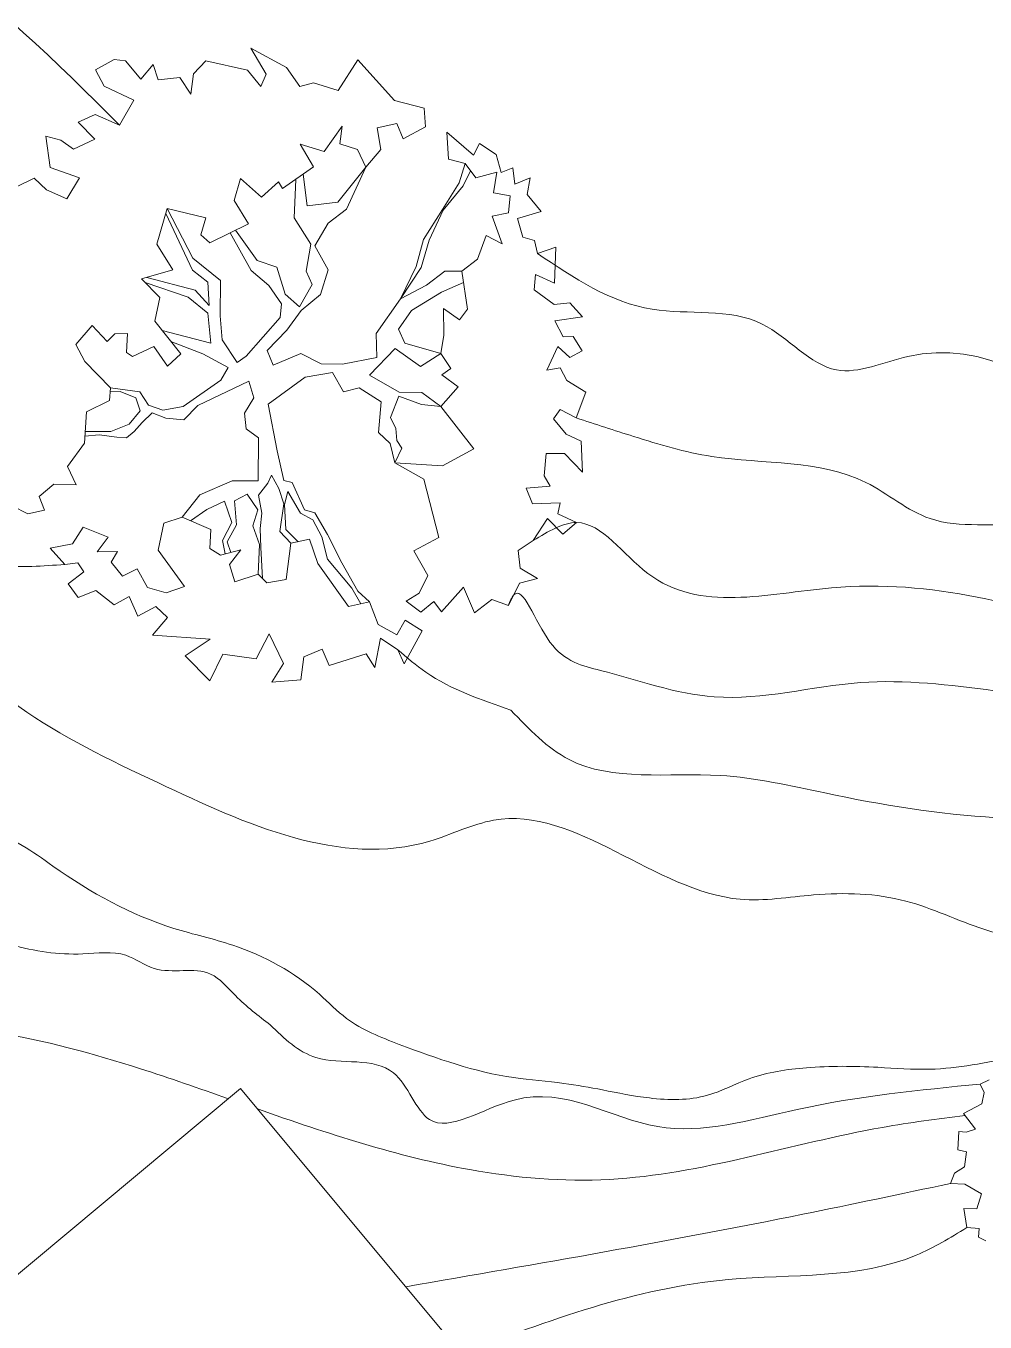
# Model space of a CAD drawing. Header units: inches. Extents: x 0 to 4169, y -2 to 2776.
# Drawn here: x 751 to 1382, y 1321 to 2174 of the extents above; entities that cross this region are included whole.
import ezdxf

# ---------------------------------------------------------------- set-up
doc = ezdxf.new("R2010")
doc.units = ezdxf.units.IN
doc.header["$MEASUREMENT"] = 0
doc.layers.add('ceco.net 442 Smith House site plan', color=9, linetype='Continuous', lineweight=15)

msp = doc.modelspace()

# ---------------------------------------------------------------- linework, layer by layer
at = {"layer": 'ceco.net 442 Smith House site plan'}
for p, q in [((922.3, 2146.46), (898.83, 2159.27)), ((898.83, 2159.27), (908.87, 2142.09)), ((808.91, 2151.62), (796.68, 2144.83)), ((816.27, 2150.95), (808.91, 2151.62)), ((826.34, 2138.88), (816.27, 2150.95)), ((869.24, 2150.8), (861.04, 2142.24)), ((896.56, 2144.62), (869.24, 2150.8)), ((969.21, 2151.49), (956.23, 2131.29)), ((993.28, 2124.67), (969.21, 2151.49)), ((796.68, 2144.83), (802.2, 2134.1)), ((834.63, 2148.35), (826.34, 2138.88)), ((837.9, 2138.31), (834.63, 2148.35)), ((861.04, 2142.24), (859.35, 2128.93)), ((905.37, 2134.05), (896.56, 2144.62)), ((908.87, 2142.09), (905.37, 2134.05)), ((930.91, 2134.05), (922.3, 2146.46)), ((802.2, 2134.1), (821.81, 2124.9)), ((851.98, 2139.82), (837.9, 2138.31)), ((859.35, 2128.93), (851.98, 2139.82)), ((939.98, 2136.47), (930.91, 2134.05)), ((956.23, 2131.29), (939.98, 2136.47)), ((821.81, 2124.9), (812.44, 2108.56)), ((1012.79, 2119.65), (993.28, 2124.67)), ((796.35, 2115.58), (785.2, 2110.56)), ((812.44, 2108.56), (796.35, 2115.58)), ((1013.56, 2107.51), (1012.79, 2119.65)), ((785.2, 2110.56), (796.27, 2099.33)), ((947.02, 2091.24), (958.76, 2107.83)), ((958.76, 2107.83), (957.24, 2096.35)), ((981.87, 2106.66), (994.71, 2109.68)), ((984.32, 2092.51), (981.87, 2106.66)), ((994.71, 2109.68), (998.9, 2099.53)), ((998.9, 2099.53), (1013.56, 2107.51)), ((773.89, 2098.56), (763.92, 2101.33)), ((763.92, 2101.33), (766.69, 2080.64)), ((782.17, 2092.7), (773.89, 2098.56)), ((796.27, 2099.33), (782.17, 2092.7)), ((1027.65, 2103.91), (1045.32, 2088.83)), ((1028.82, 2086.15), (1027.65, 2103.91)), ((940.08, 2081.17), (931.18, 2095.92)), ((931.18, 2095.92), (947.02, 2091.24)), ((957.24, 2096.35), (968.98, 2092.51)), ((968.98, 2092.51), (974.43, 2080.84)), ((974.43, 2080.84), (984.32, 2092.51)), ((1045.32, 2088.83), (1049.27, 2096.37)), ((1049.27, 2096.37), (1060.24, 2089.33)), ((919.71, 2066.77), (940.08, 2081.17)), ((974.43, 2080.84), (956.09, 2057.89)), ((961.7, 2053.19), (974.43, 2080.84)), ((1039.71, 2083.29), (1028.82, 2086.15)), ((1035.77, 2070.63), (1039.71, 2083.29)), ((1046.75, 2073.83), (1039.71, 2083.29)), ((1060.24, 2089.33), (1063.35, 2077.44)), ((756.29, 2073.67), (744.14, 2067.8)), ((764.43, 2065.98), (756.29, 2073.67)), ((766.69, 2080.64), (786.05, 2073.77)), ((786.05, 2073.77), (777.83, 2060.11)), ((887.87, 2058.96), (891.97, 2073.46)), ((891.97, 2073.46), (905.71, 2061.05)), ((928.32, 2072.85), (927.26, 2047.49)), ((935.88, 2055.53), (933.11, 2076.24)), ((1043.24, 2078.54), (1038.37, 2068.54)), ((1060.58, 2077.68), (1046.75, 2073.83)), ((1058.4, 2063.93), (1060.58, 2077.68)), ((1063.35, 2077.44), (1071.05, 2080.45)), ((1071.05, 2080.45), (1072.4, 2069.65)), ((1072.4, 2069.65), (1082.54, 2073.84)), ((1082.54, 2073.84), (1080.61, 2062.86)), ((777.83, 2060.11), (764.43, 2065.98)), ((905.71, 2061.05), (916.87, 2071.2)), ((916.87, 2071.2), (919.71, 2066.77)), ((1024.87, 2053.04), (1035.77, 2070.63)), ((1038.37, 2068.54), (1025.31, 2052.52)), ((1069.38, 2062.02), (1058.4, 2063.93)), ((897.18, 2043.7), (887.87, 2058.96)), ((956.09, 2057.89), (935.88, 2055.53)), ((1068.37, 2050.95), (1069.38, 2062.02)), ((1080.61, 2062.86), (1089.83, 2051.8)), ((836.93, 2030.12), (843.72, 2053.67)), ((842.76, 2050.35), (860.48, 2013.1)), ((860.73, 2020.99), (843.72, 2053.67)), ((843.72, 2053.67), (869.19, 2047.63)), ((869.19, 2047.63), (865.83, 2036.33)), ((927.26, 2047.49), (938.24, 2030.23)), ((949.71, 2044.04), (961.7, 2053.19)), ((1012.4, 2033.26), (1024.87, 2053.04)), ((1025.31, 2052.52), (1016.09, 2032.94)), ((1057.48, 2048.68), (1068.37, 2050.95)), ((1064.19, 2030.43), (1057.48, 2048.68)), ((1089.83, 2051.8), (1074.09, 2047.19)), ((1074.09, 2047.19), (1077.6, 2034.78)), ((871.87, 2031.13), (897.18, 2043.7)), ((902.89, 2019.49), (888.65, 2039.47)), ((940.92, 2029.06), (949.71, 2044.04)), ((847.48, 2013.35), (836.93, 2030.12)), ((865.83, 2036.33), (871.87, 2031.13)), ((885.1, 2037.7), (899.03, 2012.87)), ((938.24, 2030.23), (935.23, 2012.38)), ((1007.55, 2015.58), (1012.4, 2033.26)), ((1016.09, 2032.94), (1010.73, 2014.83)), ((1047.94, 2020.28), (1053.54, 2036.03)), ((1053.54, 2036.03), (1064.19, 2030.43)), ((1077.6, 2034.78), (1085.3, 2032.69)), ((1085.3, 2032.69), (1087.32, 2024.14)), ((949.73, 2013.38), (940.92, 2029.06)), ((1087.32, 2024.14), (1099.31, 2028.16)), ((1099.31, 2028.16), (1098.56, 2004.54)), ((826.96, 2007.33), (847.48, 2013.35)), ((860.48, 2013.1), (870.46, 2005.24)), ((878.91, 2006.33), (860.73, 2020.99)), ((899.03, 2012.87), (910.67, 2002.98)), ((915.95, 2015.04), (902.89, 2019.49)), ((921.32, 1997.38), (915.95, 2015.04)), ((944.53, 1997.11), (949.73, 2013.38)), ((997.25, 1994.2), (1007.55, 2015.58)), ((1010.73, 2014.83), (997.25, 1994.2)), ((1037.47, 2012.4), (1047.94, 2020.28)), ((838.87, 1995.09), (826.96, 2007.33)), ((829.3, 2004.92), (857.47, 1995.25)), ((862.08, 1999.95), (830.34, 2008.32)), ((870.46, 2005.24), (871.38, 1989.82)), ((878.67, 1983.11), (878.91, 2006.33)), ((935.23, 2012.38), (939.08, 2003.65)), ((1026.31, 2012.48), (1014.34, 2003.35)), ((1024.14, 1998.74), (1038.58, 2005.06)), ((1037.47, 2012.4), (1026.31, 2012.48)), ((1041.25, 1987.43), (1037.47, 2012.4)), ((1086.07, 2010.31), (1085.16, 2000.18)), ((1098.56, 2004.54), (1086.07, 2010.31)), ((871.38, 1989.82), (862.08, 1999.95)), ((910.67, 2002.98), (918.89, 1991.08)), ((930.79, 1989.08), (921.32, 1997.38)), ((939.08, 2003.65), (930.79, 1989.08)), ((931.97, 1986.64), (944.53, 1997.11)), ((1014.34, 2003.35), (997.25, 1994.2)), ((1004.45, 1986.58), (1024.14, 1998.74)), ((1085.16, 2000.18), (1098.23, 1990.63)), ((835.61, 1979.58), (838.87, 1995.09)), ((857.47, 1995.25), (870.45, 1984.79)), ((918.89, 1991.08), (918.06, 1981.87)), ((997.25, 1994.2), (981.24, 1971.48)), ((1025.75, 1970.25), (1025.49, 1987.93)), ((1025.49, 1987.93), (1035.96, 1980.47)), ((1035.96, 1980.47), (1041.25, 1987.43)), ((1098.23, 1990.63), (1108.54, 1991.55)), ((1108.54, 1991.55), (1117.01, 1982.42)), ((852.69, 1958.04), (835.61, 1979.58)), ((870.45, 1984.79), (872.39, 1965.09)), ((880.01, 1967.19), (878.67, 1983.11)), ((918.06, 1981.87), (895.77, 1956.46)), ((922.41, 1973.57), (931.97, 1986.64)), ((995.91, 1974.35), (1004.45, 1986.58)), ((1117.01, 1982.42), (1098.64, 1979.89)), ((1098.64, 1979.89), (1104.18, 1969.17)), ((783.56, 1964.31), (794.44, 1976.81)), ((794.44, 1976.81), (804.17, 1966.16)), ((804.17, 1966.16), (809.29, 1971.27)), ((809.29, 1971.27), (817.67, 1971.45)), ((817.67, 1971.45), (817, 1958.96)), ((872.39, 1965.09), (840.48, 1973.44)), ((909.6, 1960.33), (922.41, 1973.57)), ((981.24, 1971.48), (981.68, 1955.65)), ((1000.18, 1965.12), (995.91, 1974.35)), ((1023.74, 1958.35), (1025.75, 1970.25)), ((789.52, 1953.09), (783.56, 1964.31)), ((820.93, 1956.29), (835.01, 1962.89)), ((835.01, 1962.89), (844.06, 1950)), ((846.17, 1966.26), (867.12, 1958.14)), ((889.83, 1952.36), (880.01, 1967.19)), ((976.88, 1944), (993.82, 1961.52)), ((993.82, 1961.52), (1010.41, 1949.79)), ((1023.74, 1958.35), (1000.18, 1965.12)), ((1100.82, 1962.97), (1093.38, 1947.38)), ((1108.55, 1955.77), (1100.82, 1962.97)), ((1104.18, 1969.17), (1110.72, 1969.52)), ((1110.72, 1969.52), (1116.83, 1960.12)), ((806.53, 1935.75), (789.52, 1953.09)), ((817, 1958.96), (820.93, 1956.29)), ((844.06, 1950), (852.69, 1958.04)), ((867.12, 1958.14), (883.96, 1949.16)), ((895.77, 1956.46), (889.83, 1952.36)), ((913.36, 1950.69), (909.6, 1960.33)), ((931.72, 1958.31), (913.36, 1950.69)), ((945.05, 1951.54), (931.72, 1958.31)), ((981.68, 1955.65), (958.97, 1951.2)), ((1010.41, 1949.79), (1023.74, 1958.35)), ((1030.28, 1948.46), (1023.74, 1958.35)), ((1116.83, 1960.12), (1108.55, 1955.77)), ((883.96, 1949.16), (879.01, 1940.79)), ((952.43, 1945.75), (934.48, 1942.73)), ((958.97, 1951.2), (945.05, 1951.54)), ((959.64, 1933.03), (952.43, 1945.75)), ((1024.33, 1944.35), (1030.28, 1948.46)), ((1093.38, 1947.38), (1102.34, 1948.9)), ((1102.34, 1948.9), (1106.71, 1940.6)), ((879.01, 1940.79), (854.22, 1923.52)), ((864.01, 1924.03), (897.54, 1940.05)), ((897.54, 1940.05), (900.72, 1929.06)), ((934.48, 1942.73), (910.12, 1924.96)), ((996.33, 1932.94), (976.88, 1944)), ((1023.84, 1923.48), (1035.21, 1936.39)), ((1035.21, 1936.39), (1024.33, 1944.35)), ((1106.71, 1940.6), (1119.03, 1932.96)), ((790.69, 1919.99), (805.76, 1927.45)), ((805.76, 1927.45), (806.53, 1935.75)), ((806.27, 1932.99), (812.8, 1933.32)), ((825.8, 1933.07), (806.53, 1935.75)), ((812.8, 1933.32), (823.12, 1929.14)), ((823.12, 1929.14), (826.05, 1920.5)), ((831.5, 1924.19), (825.8, 1933.07)), ((900.72, 1929.06), (894.68, 1918.93)), ((970.12, 1935.79), (959.64, 1933.03)), ((984.61, 1926.57), (970.12, 1935.79)), ((990.64, 1916.27), (996.08, 1930.18)), ((996.08, 1930.18), (1010.93, 1924.65)), ((1011.16, 1932.53), (996.33, 1932.94)), ((1023.84, 1923.48), (1011.16, 1932.53)), ((1119.03, 1932.96), (1112.81, 1915.87)), ((789.26, 1899.21), (790.69, 1919.99)), ((826.05, 1920.5), (818.76, 1911.87)), ((827.23, 1912.96), (833.86, 1919.33)), ((840.97, 1921), (831.5, 1924.19)), ((833.86, 1919.33), (842.81, 1915.73)), ((854.22, 1923.52), (840.97, 1921)), ((854.8, 1914.64), (864.01, 1924.03)), ((894.68, 1918.93), (895.62, 1908.62)), ((910.12, 1924.96), (916.14, 1894.21)), ((982.77, 1906.3), (984.61, 1926.57)), ((1010.93, 1924.65), (1023.84, 1923.48)), ((1045.45, 1895.49), (1023.84, 1923.48)), ((1102.18, 1921.49), (1097.91, 1915.36)), ((1112.81, 1915.87), (1102.18, 1921.49)), ((818.76, 1911.87), (806.7, 1906.92)), ((822.03, 1906.92), (827.23, 1912.96)), ((842.81, 1915.73), (854.8, 1914.64)), ((994.17, 1908.98), (990.64, 1916.27)), ((1097.91, 1915.36), (1106.29, 1905.3)), ((789.58, 1903.81), (799.07, 1904.81)), ((806.7, 1906.92), (789.8, 1907.04)), ((799.07, 1904.81), (810.55, 1903.32)), ((810.55, 1903.32), (817.02, 1902.74)), ((817.02, 1902.74), (822.03, 1906.92)), ((895.62, 1908.62), (903.91, 1902.75)), ((903.91, 1902.75), (903.66, 1874.43)), ((990.48, 1899.09), (982.77, 1906.3)), ((994.83, 1901.02), (994.17, 1908.98)), ((1106.29, 1905.3), (1116.11, 1900.7)), ((778.13, 1883.95), (789.26, 1899.21)), ((916.14, 1894.21), (920.42, 1874.76)), ((993.49, 1886.27), (990.48, 1899.09)), ((993.49, 1886.27), (998.1, 1896.07)), ((998.1, 1896.07), (994.83, 1901.02)), ((1024.91, 1884.35), (1045.45, 1895.49)), ((1116.11, 1900.7), (1117.03, 1880.18)), ((1012.52, 1875.71), (993.49, 1886.27)), ((993.49, 1886.27), (1024.91, 1884.35)), ((1093.06, 1892.57), (1091.72, 1877.82)), ((1105.13, 1892.41), (1093.06, 1892.57)), ((1117.03, 1880.18), (1105.13, 1892.41)), ((783.99, 1871.8), (778.13, 1883.95)), ((910.02, 1872.92), (912.38, 1878.29)), ((912.38, 1878.29), (917.16, 1869.49)), ((1091.72, 1877.82), (1095.75, 1870.95)), ((759.61, 1864.25), (769.16, 1872.22)), ((769.16, 1872.22), (783.99, 1871.8)), ((886.49, 1874.59), (865.2, 1865.38)), ((903.66, 1874.43), (886.49, 1874.59)), ((903.76, 1865.13), (910.02, 1872.92)), ((917.16, 1869.49), (920.42, 1859.43)), ((920.42, 1874.76), (925.88, 1873.35)), ((925.88, 1873.35), (934, 1855.41)), ((1022.51, 1837.15), (1012.52, 1875.71)), ((1095.75, 1870.95), (1079.82, 1869.6)), ((1079.82, 1869.6), (1084.02, 1859.46)), ((762.97, 1855.12), (759.61, 1864.25)), ((865.2, 1865.38), (853.64, 1850.61)), ((869.9, 1855.66), (881.55, 1861.09)), ((881.55, 1861.09), (886.32, 1847.18)), ((888.08, 1861.43), (896.37, 1865.8)), ((889.42, 1845.51), (888.08, 1861.43)), ((896.37, 1865.8), (903.33, 1855.41)), ((905.94, 1853.3), (903.76, 1865.13)), ((920.42, 1859.43), (917.83, 1841.08)), ((920.84, 1858.92), (923.03, 1867.55)), ((923.03, 1867.55), (931.49, 1853.32)), ((1084.02, 1859.46), (1102.19, 1860.13)), ((1102.19, 1860.13), (1100.61, 1852.86)), ((741.86, 1857.96), (752.08, 1852.85)), ((752.08, 1852.85), (762.97, 1855.12)), ((841.65, 1846.59), (853.64, 1850.61)), ((853.64, 1850.61), (872.41, 1842.41)), ((859.01, 1848.27), (869.9, 1855.66)), ((903.33, 1855.41), (900.07, 1845.01)), ((905.01, 1843.17), (905.94, 1853.3)), ((921.7, 1842.6), (920.84, 1858.92)), ((931.49, 1853.32), (939.45, 1848.87)), ((934, 1855.41), (940.81, 1853.4)), ((940.81, 1853.4), (949.26, 1839.16)), ((1100.61, 1852.86), (1113.08, 1847.07)), ((781.41, 1833), (788.44, 1843.98)), ((788.44, 1843.98), (805.04, 1837.36)), ((837.73, 1828.83), (841.65, 1846.59)), ((872.41, 1842.41), (871.74, 1829.92)), ((886.32, 1847.18), (880.12, 1835.21)), ((883.31, 1834.44), (889.42, 1845.51)), ((900.07, 1845.01), (904.52, 1832.53)), ((905.27, 1830.61), (905.01, 1843.17)), ((929.88, 1834.47), (921.7, 1842.6)), ((939.45, 1848.87), (945.41, 1837.65)), ((1093.82, 1849.75), (1084.6, 1835.26)), ((1104.04, 1839.53), (1093.82, 1849.75)), ((1113.08, 1847.07), (1104.04, 1839.53)), ((805.04, 1837.36), (797.67, 1827.81)), ((880.12, 1835.21), (881.93, 1826.38)), ((885.6, 1827.33), (883.31, 1834.44)), ((917.83, 1841.08), (925.04, 1833.45)), ((925.04, 1833.45), (937.36, 1836.05)), ((937.36, 1836.05), (942.9, 1820.22)), ((945.41, 1837.65), (949.17, 1822.9)), ((949.26, 1839.16), (958.74, 1820.64)), ((1005.92, 1828.45), (1022.51, 1837.15)), ((1084.6, 1835.26), (1074.72, 1828.72)), ((766.75, 1830.15), (781.41, 1833)), ((776.47, 1819.52), (766.75, 1830.15)), ((797.67, 1827.81), (811.17, 1827.98)), ((811.17, 1827.98), (806.8, 1820.94)), ((855.08, 1804.95), (837.73, 1828.83)), ((871.74, 1829.92), (878.78, 1825.56)), ((878.78, 1825.56), (892.11, 1829.02)), ((892.11, 1829.02), (884.75, 1819.45)), ((904.52, 1832.53), (903.67, 1813.08)), ((906.47, 1810.25), (905.27, 1830.61)), ((921.96, 1809.57), (925.04, 1833.45)), ((1015.13, 1812.27), (1005.92, 1828.45)), ((1074.72, 1828.72), (1075.97, 1816.98)), ((784.93, 1820.59), (776.47, 1819.52)), ((789.03, 1814.65), (784.93, 1820.59)), ((806.8, 1820.94), (814.35, 1811.89)), ((814.35, 1811.89), (824.06, 1816.59)), ((824.06, 1816.59), (830.87, 1804.35)), ((884.75, 1819.45), (888.35, 1807.96)), ((942.9, 1820.22), (963.09, 1791.9)), ((949.17, 1822.9), (965.11, 1803.79)), ((958.74, 1820.64), (969.13, 1802.03)), ((1075.97, 1816.98), (1087.45, 1810.36)), ((778.56, 1806.77), (789.03, 1814.65)), ((888.35, 1807.96), (903.67, 1813.08)), ((903.67, 1813.08), (909.22, 1807.48)), ((909.22, 1807.48), (921.96, 1809.57)), ((1009.43, 1800.71), (1015.13, 1812.27)), ((1087.45, 1810.36), (1075.56, 1807.25)), ((785.18, 1797.81), (778.56, 1806.77)), ((796.75, 1802.33), (785.18, 1797.81)), ((808.91, 1792.87), (796.75, 1802.33)), ((830.87, 1804.35), (843.09, 1800.91)), ((843.09, 1800.91), (855.08, 1804.95)), ((965.11, 1803.79), (971.12, 1793.61)), ((969.13, 1802.03), (976.85, 1794.84)), ((1001.05, 1795.42), (1009.43, 1800.71)), ((1038.61, 1804.57), (1024.11, 1788.23)), ((1045.89, 1787.65), (1038.61, 1804.57)), ((1075.56, 1807.25), (1068.18, 1792.6)), ((818.71, 1798.49), (808.91, 1792.87)), ((824.5, 1785.4), (818.71, 1798.49)), ((836.22, 1791.78), (824.5, 1785.4)), ((843.95, 1784.58), (836.22, 1791.78)), ((963.09, 1791.9), (976.85, 1794.84)), ((976.85, 1794.84), (982.46, 1779.92)), ((1010.62, 1788.06), (1001.05, 1795.42)), ((1019.16, 1795.19), (1010.62, 1788.06)), ((1024.11, 1788.23), (1019.16, 1795.19)), ((1057.38, 1796.35), (1045.89, 1787.65)), ((1068.18, 1792.6), (1057.38, 1796.35)), ((834.05, 1772.93), (843.95, 1784.58)), ((994.87, 1773.23), (1000.4, 1782.95)), ((1000.4, 1782.95), (1011.37, 1775.91)), ((910.81, 1773.88), (902.35, 1757.44)), ((920.2, 1754.43), (910.81, 1773.88)), ((982.46, 1779.92), (994.87, 1773.23)), ((1011.37, 1775.91), (999.65, 1754.2)), ((871.93, 1770.43), (834.05, 1772.93)), ((855.59, 1759.36), (871.93, 1770.43)), ((983.98, 1770.95), (980.37, 1751.76)), ((995.37, 1763.41), (983.98, 1770.95)), ((871.76, 1743.02), (855.59, 1759.36)), ((880.32, 1760.37), (871.76, 1743.02)), ((902.35, 1757.44), (880.32, 1760.37)), ((933.61, 1758.78), (931.77, 1743.61)), ((945.68, 1763.74), (933.61, 1758.78)), ((950.28, 1753.09), (945.68, 1763.74)), ((974.66, 1760.64), (950.28, 1753.09)), ((980.37, 1751.76), (974.66, 1760.64)), ((999.65, 1754.2), (995.37, 1763.41)), ((912.58, 1742.1), (920.2, 1754.43)), ((931.77, 1743.61), (912.58, 1742.1)), ((1384.36, 1480.43), (1378.53, 1477.61)), ((1378.53, 1477.61), (1381.15, 1472.03)), ((892, 1474.68), (649.01, 1272.1)), ((1106.65, 1217.22), (892, 1474.68)), ((1381.15, 1472.03), (1379.59, 1464.59)), ((1379.59, 1464.59), (1367.63, 1458.31)), ((1367.63, 1458.31), (1375.4, 1448.01)), ((1364.54, 1446.32), (1363.91, 1434.33)), ((1369.41, 1445.88), (1364.54, 1446.32)), ((1375.4, 1448.01), (1369.41, 1445.88)), ((1363.91, 1434.33), (1369.57, 1432.93)), ((1369.57, 1432.93), (1368.25, 1423.23)), ((1361.61, 1418.93), (1359, 1412.25)), ((1368.25, 1423.23), (1361.61, 1418.93)), ((1359, 1412.25), (1368.33, 1411.85)), ((1368.33, 1411.85), (1379.35, 1405.49)), ((1379.35, 1405.49), (1376.22, 1395.52)), ((1376.22, 1395.52), (1367.78, 1395.84)), ((1367.78, 1395.84), (1369.75, 1383.16)), ((1369.75, 1383.16), (1377.95, 1382.64)), ((1377.95, 1382.64), (1377.44, 1376.89)), ((1377.44, 1376.89), (1382.34, 1374.44))]:
    msp.add_line(p, q, dxfattribs=at)
for points, knots in [([(812.44, 2108.56), (728.8, 2191.75), (598.14, 2321.73), (272.73, 2175.2), (358.49, 2491.85), (309.39, 2672.75), (209.52, 2776.48), (0, 2693.98)], [0, 0, 0, 0, 2343.208365, 3660.818716, 5359.690063, 7041.587983, 9258.679443, 9258.679443, 9258.679443, 9258.679443]), ([(883.97, 1467.99), (864.65, 1474.78), (813.89, 1492.53), (763.23, 1506.5), (729.8, 1511.78)], [306.656142, 306.656142, 306.656142, 306.656142, 323.959927, 352.326563, 352.326563, 352.326563, 352.326563]), ([(1368.62, 1457), (1350.49, 1454.66), (1271.7, 1444.53), (1165.72, 1407.99), (1024.54, 1420.05), (948.86, 1445.27), (903.21, 1461.24)], [167.328834, 167.328834, 167.328834, 167.328834, 182.735625, 234.207133, 260.152656, 300.919859, 300.919859, 300.919859, 300.919859])]:
    msp.add_open_spline(points, degree=3, knots=knots, dxfattribs=at)
for points in [[(1919.55, 1760.79), (1844.93, 1764.94), (1774.96, 1797.51), (1713.12, 1793.44), (1636.98, 1830.96), (1605.25, 1832.59), (1331.05, 1956.35), (1284.04, 1947.49), (1235.22, 1977.62), (1162.81, 1987.39), (1087.32, 2024.14)], [(776.47, 1819.52), (733.31, 1818.55), (642.49, 1850.12), (500.04, 1901.78), (396.79, 1891.26), (328.42, 1931.48), (225.17, 1912.35), (158.25, 1901.82), (95.15, 1851.12), (42.57, 1851.12), (0, 1898.95)], [(1909.29, 1718.91), (1797.1, 1728.24), (1710.13, 1755.93), (1647.72, 1779.74), (1591.06, 1787.65), (1539.67, 1810.07), (1448.75, 1833.81), (1409.22, 1844.35), (1345.57, 1849.68), (1303.4, 1873.41), (1201.94, 1890.56), (1150.55, 1903.74), (1112.81, 1915.87)], [(0, 1592.84), (26.51, 1624.55), (80.79, 1699.18), (130.32, 1713.52), (159.74, 1776.16), (200.06, 1838.64), (245.32, 1850.72), (337.56, 1837.55), (361.77, 1850.82), (469.66, 1869.73), (632.98, 1818.23), (746.11, 1726.06), (837.94, 1675.74), (1016.62, 1637.52), (1058.42, 1651.19), (1220.7, 1599.22), (1268.93, 1602.04), (1329.62, 1598.01), (1380.89, 1579.5), (1425.5, 1569.44), (1563.6, 1579.52), (1598.97, 1612.5), (1687.58, 1604.43), (1744.71, 1575.85), (1851.57, 1600.9), (1868.92, 1595.76), (1894.72, 1601.8)], [(1885.35, 1690.41), (1753.91, 1700.08), (1670.81, 1739.77), (1555.6, 1747.33), (1467.74, 1771.99), (1280.77, 1804.12), (1159.89, 1813.57), (1113.08, 1847.07), (1084.6, 1835.26)], [(1400.89, 1495.45), (1345.4, 1487.38), (1311.21, 1488.64), (1264.19, 1488.39), (1226.53, 1481.06), (1199.13, 1470.24), (1160.91, 1468.48), (1130.09, 1473.77), (1104.69, 1478.05), (1071.76, 1481.83), (996.44, 1503.72), (961.74, 1520.83), (943.89, 1536.68), (886.88, 1568.97), (848.16, 1580.04), (768.51, 1621.09), (726.78, 1642.97), (711.69, 1644.23), (656.95, 1676.48), (621.75, 1718.5), (583.79, 1759.01), (542.94, 1808.38), (514.78, 1822.47), (460.83, 1838.09), (398.48, 1829.79), (313.85, 1798.82), (277.9, 1800.59), (232.74, 1828.76), (190, 1794.04), (182.96, 1758.07), (127.49, 1670.67), (85.69, 1619.32), (49.99, 1562.46), (0, 1522.65)], [(65.59, 1485), (107.39, 1561.44), (146.7, 1612.67), (170.47, 1614.96), (193.78, 1711.93), (225.32, 1719.25), (268.28, 1665.73), (279.25, 1679.91), (295.53, 1749.55), (334.84, 1795.29), (428.09, 1808.1), (507.98, 1779.72), (555.98, 1738.55), (581.12, 1674.51), (556.89, 1630.14), (541.81, 1610.01), (579.29, 1595.83), (625.18, 1601.28), (685.52, 1588.93), (741.44, 1569.22), (788.17, 1563.26), (816.51, 1562.34), (835.25, 1553.65), (872.27, 1549.99), (888.73, 1535.81), (911.58, 1516.6)], [(1894.4, 1667.29), (1782.38, 1660.16), (1672.91, 1689.55), (1588.81, 1692.23), (1498.03, 1716.27), (1457.28, 1725.71), (1387.86, 1736.4), (1299.75, 1741.74), (1203.63, 1732.39), (1128.87, 1749.76), (1095.5, 1768.46), (1071.51, 1799.21), (1068.18, 1792.6)], [(1069.84, 1723.67), (1013.95, 1748.6), (995.37, 1763.41)], [(1000.71, 1344.29), (1261.79, 1391.93), (1359, 1412.25)], [(1037.28, 1300.42), (1212.68, 1348.95), (1336.46, 1365.02), (1369.75, 1383.16)], [(2103.31, 1318.18), (1793.17, 1317.4), (1566.59, 1312.21), (1444.59, 1268.88), (1243.96, 1261.95), (1154.02, 1208.3), (1013.92, 1080.22), (948.2, 997.14), (873.52, 967.11)]]:
    msp.add_spline(points, degree=3, dxfattribs=at)
at = {"layer": 'ceco.net 442 Smith House site plan', "end_tangent": (-0.02936, 0.026229)}
msp.add_spline([(1897.89, 1641.67), (1802.89, 1617.47), (1706.34, 1619.38), (1606.53, 1638.51), (1487.03, 1650.95), (1389.15, 1652.88), (1276.34, 1669.14), (1207.51, 1680.62), (1108.08, 1691.15), (1069.84, 1723.67)], degree=3, dxfattribs=at)
at = {"layer": 'ceco.net 442 Smith House site plan', "ltscale": 30}
msp.add_spline([(911.58, 1516.6), (941.63, 1495.1), (992.58, 1485), (1016.3, 1454.3), (1071.91, 1467.12), (1166.41, 1449.63), (1258.19, 1460.9), (1378.53, 1477.61)], degree=3, dxfattribs=at)

doc.saveas('drawing.dxf')
